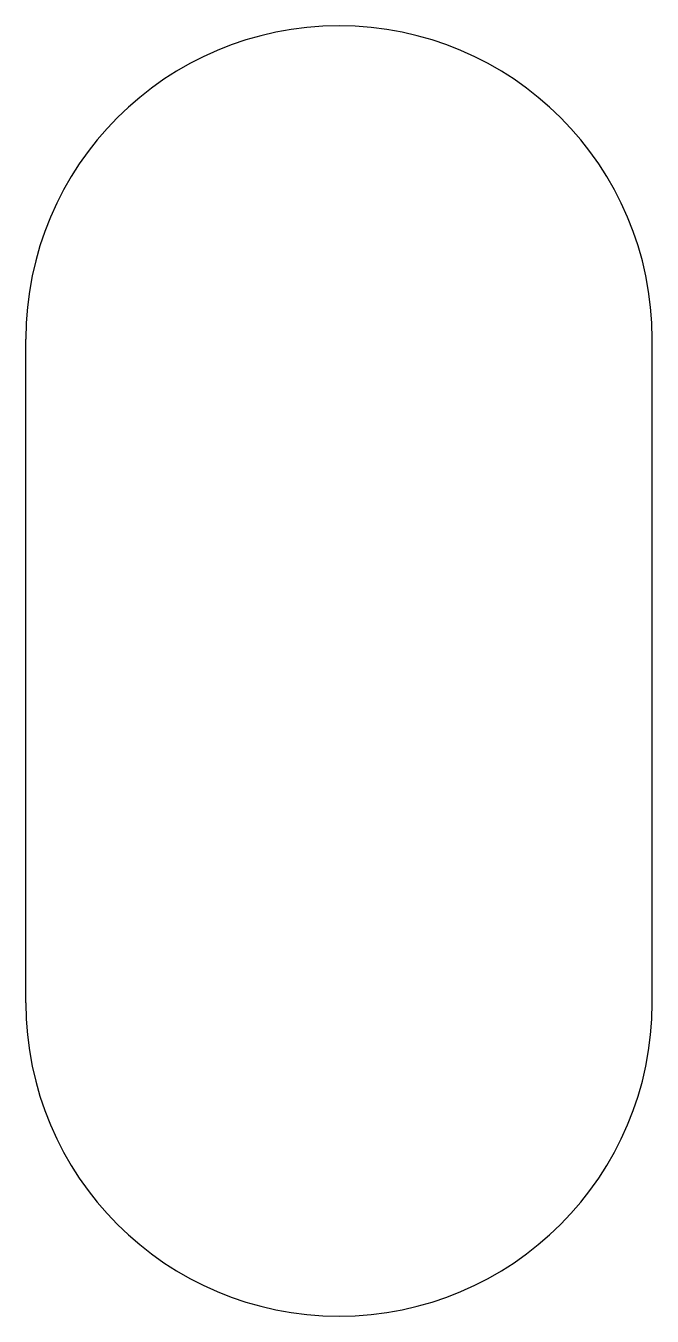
# Model space of a CAD drawing. Header units: inches. Extents: x 7.751 to 8.105, y 3.103 to 3.832.
import ezdxf

# ---------------------------------------------------------------- set-up
doc = ezdxf.new("R2010")
doc.units = ezdxf.units.IN
doc.header["$MEASUREMENT"] = 0

msp = doc.modelspace()

# ---------------------------------------------------------------- linework, layer by layer
for p, q in [((7.7507, 3.27989, 0.049), (7.7507, 3.65489, 0.049)), ((7.7507, 3.27989, 0.098), (7.7507, 3.65489, 0.098)), ((7.7507, 3.27989, -0.286), (7.7507, 3.65489, -0.286)), ((7.7507, 3.27989, -0.237), (7.7507, 3.65489, -0.237)), ((8.1047, 3.27989, 0.049), (8.1047, 3.65489, 0.049)), ((8.1047, 3.27989, 0.098), (8.1047, 3.65489, 0.098)), ((8.1047, 3.27989, -0.286), (8.1047, 3.65489, -0.286)), ((8.1047, 3.27989, -0.237), (8.1047, 3.65489, -0.237))]:
    msp.add_line(p, q)
for centre, start, end in [((7.9277, 3.65489, 0.049), 0, 180), ((7.9277, 3.65489, 0.098), 0, 180), ((7.9277, 3.65489, -0.286), 0, 180), ((7.9277, 3.65489, -0.237), 0, 180), ((7.9277, 3.27989, 0.049), 180, 0), ((7.9277, 3.27989, 0.098), 180, 0), ((7.9277, 3.27989, -0.286), 180, 0), ((7.9277, 3.27989, -0.237), 180, 0)]:
    msp.add_arc(centre, 0.177, start, end)

doc.saveas('drawing.dxf')
